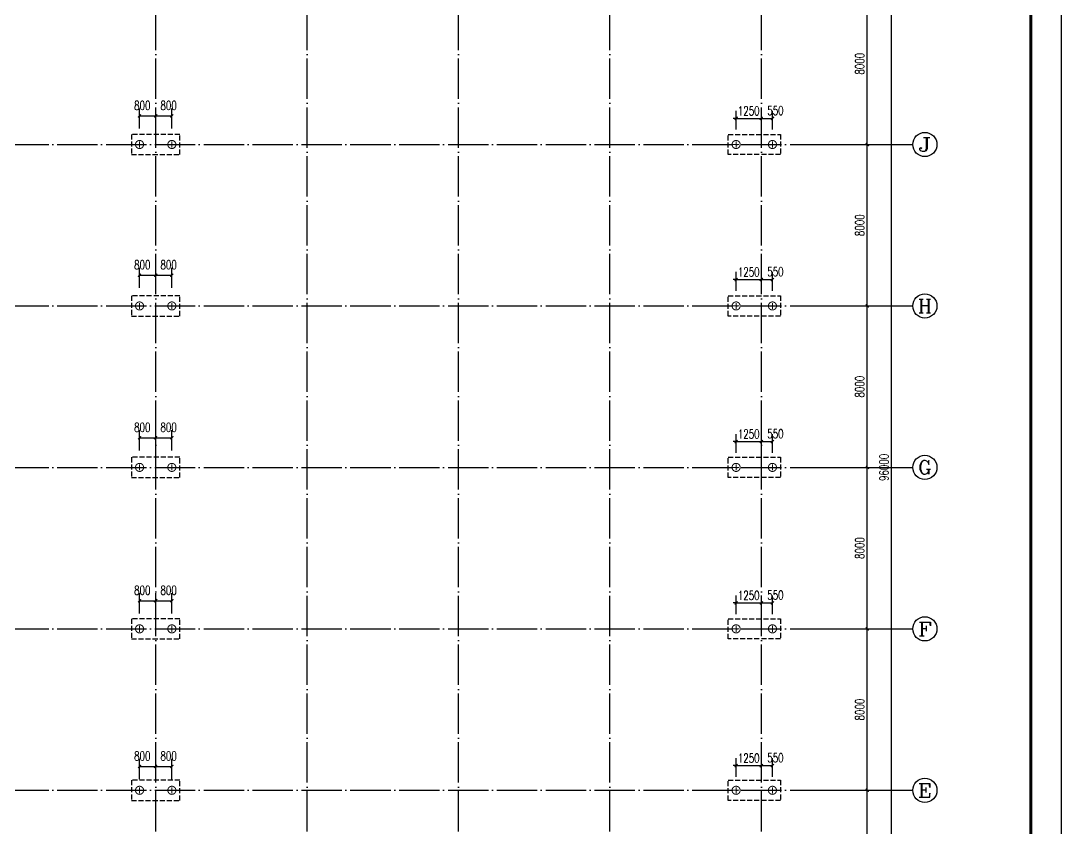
# Model space of a CAD drawing. Extents: x 14475413 to 15955882, y -732572 to -282951.
# Drawn here: x 14595721 to 14647255, y -546614 to -506607 of the extents above; entities that cross this region are included whole.
import ezdxf
from ezdxf.enums import TextEntityAlignment as Align

# ---------------------------------------------------------------- set-up
doc = ezdxf.new("R2010")
doc.units = 0
doc.header["$LTSCALE"] = 1000
doc.header["$MEASUREMENT"] = 0
for name, pattern in [('DASH', [0.35, 0.25, -0.1]), ('DOTE', [2.42, 2, -0.2, 0.02, -0.2]), ('Z', [36, 30, -2.5, 1, -2.5])]:
    doc.linetypes.add(name, pattern=pattern)
for name, color, linetype in [('1507', 6, 'Continuous'), ('AXIS', 3, 'Continuous'), ('AXIS_TEXT', 7, 'Continuous'), ('DOTE', 1, 'DOTE'), ('GRID', 253, 'Z'), ('PUB_DIM', 3, 'Continuous'), ('TK', 4, 'Continuous')]:
    doc.layers.add(name, color=color, linetype=linetype)
doc.styles.add('_TCH_AXIS', font='COMPLEX', dxfattribs={"bigfont": 'GBCBIG'})
doc.styles.add('_TCH_DIM_T3', font='SIMPLEX', dxfattribs={"width": 0.705882, "bigfont": 'GBCBIG'})
doc.styles.add('COMPLEX', font='COMPLEX')
doc.dimstyles.new('_TCH_ARCH&&150', dxfattribs={"dimtxt": 446.25, "dimasz": 150, "dimexe": 375, "dimexo": 450, "dimgap": 150, "dimtad": 1, "dimdec": 0, "dimzin": 0, "dimdsep": 46, "dimtxsty": '_TCH_DIM_T3', "dimblk": 'ARCHTICK', "dimcen": 0.09, "dimclrt": 7, "dimazin": 2, "dimtfac": 1, "dimtdec": 0, "dimtix": 1, "dimtmove": 2, "dimatfit": 3, "dimfxl": 0, "dimtolj": 1, "dimtzin": 0, "dimarcsym": 0})

# ---------------------------------------------------------------- blocks, each defined once
blk = doc.blocks.new('GeYuanFrame_40637263', base_point=(20.09, 4.53))
at = {"layer": 'TK'}
blk.add_lwpolyline([(20.09, 4.53), (20.09, 598.53), (1071.09, 598.53), (1071.09, 4.53)], close=True, dxfattribs=at)
at = {"layer": 'TK', "const_width": 1}
blk.add_lwpolyline([(45.09, 588.53), (1061.09, 588.53), (1061.09, 14.53), (45.09, 14.53)], close=True, dxfattribs=at)
blk = doc.blocks.new('_AXISO')
blk.add_circle((0, 0), 0.5)
at = {"layer": 'AXIS_TEXT', "style": 'COMPLEX', "width": 1.041667}
blk.add_attdef('A', text='', height=0.56, dxfattribs=at).set_placement((-0.25, -0.28), (0.25, -0.28), align=Align.FIT)
blk = doc.blocks.new('_ArchTick')
at = {"color": 0, "linetype": 'ByBlock', "const_width": 0.4}
blk.add_lwpolyline([(-0.5, -0.5), (0.5, 0.5)], dxfattribs=at)
blk = doc.blocks.new('*D1563')
at = {"layer": 'AXIS', "color": 0, "lineweight": -2}
for p, q in [((14634352, -480736), (14639227, -480736)), ((14638852, -576736), (14638852, -480736)), ((14634352, -576736), (14639227, -576736))]:
    blk.add_line(p, q, dxfattribs=at)
at = {"layer": 'Defpoints', "color": 0}
for p in [(14633902, -480736), (14638852, -480736), (14633902, -576736)]:
    blk.add_point(p, dxfattribs=at)
at = {"layer": 'AXIS', "color": 0, "lineweight": -2, "xscale": 150, "yscale": 150, "zscale": 150}
for p, rotation in [((14638852, -480736), 90), ((14638852, -576736), 270)]:
    blk.add_blockref('_ArchTick', p, dxfattribs=dict(at, rotation=rotation))
at = {"layer": 'AXIS', "color": 7, "insert": (14638479, -528736), "char_height": 446.2, "attachment_point": 5, "rotation": 90, "style": '_TCH_DIM_T3'}
blk.add_mtext('\\A1;96000', dxfattribs=at)
blk = doc.blocks.new('*D1567')
at = {"layer": 'AXIS', "color": 0, "lineweight": -2}
for p, q in [((14634352, -544736), (14638027, -544736)), ((14637652, -552736), (14637652, -544736)), ((14634352, -552736), (14638027, -552736))]:
    blk.add_line(p, q, dxfattribs=at)
at = {"layer": 'Defpoints', "color": 0}
for p in [(14633902, -544736), (14637652, -544736), (14633902, -552736)]:
    blk.add_point(p, dxfattribs=at)
at = {"layer": 'AXIS', "color": 0, "lineweight": -2, "xscale": 150, "yscale": 150, "zscale": 150}
for p, rotation in [((14637652, -544736), 90), ((14637652, -552736), 270)]:
    blk.add_blockref('_ArchTick', p, dxfattribs=dict(at, rotation=rotation))
at = {"layer": 'AXIS', "color": 7, "insert": (14637279, -548736), "char_height": 446.2, "attachment_point": 5, "rotation": 90, "style": '_TCH_DIM_T3'}
blk.add_mtext('\\A1;8000', dxfattribs=at)
blk = doc.blocks.new('*D1568')
at = {"layer": 'AXIS', "color": 0, "lineweight": -2}
for p, q in [((14634352, -536736), (14638027, -536736)), ((14637652, -544736), (14637652, -536736)), ((14634352, -544736), (14638027, -544736))]:
    blk.add_line(p, q, dxfattribs=at)
at = {"layer": 'Defpoints', "color": 0}
for p in [(14633902, -536736), (14637652, -536736), (14633902, -544736)]:
    blk.add_point(p, dxfattribs=at)
at = {"layer": 'AXIS', "color": 0, "lineweight": -2, "xscale": 150, "yscale": 150, "zscale": 150}
for p, rotation in [((14637652, -536736), 90), ((14637652, -544736), 270)]:
    blk.add_blockref('_ArchTick', p, dxfattribs=dict(at, rotation=rotation))
at = {"layer": 'AXIS', "color": 7, "insert": (14637279, -540736), "char_height": 446.2, "attachment_point": 5, "rotation": 90, "style": '_TCH_DIM_T3'}
blk.add_mtext('\\A1;8000', dxfattribs=at)
blk = doc.blocks.new('*D1569')
at = {"layer": 'AXIS', "color": 0, "lineweight": -2}
for p, q in [((14634352, -528736), (14638027, -528736)), ((14637652, -536736), (14637652, -528736)), ((14634352, -536736), (14638027, -536736))]:
    blk.add_line(p, q, dxfattribs=at)
at = {"layer": 'Defpoints', "color": 0}
for p in [(14633902, -528736), (14637652, -528736), (14633902, -536736)]:
    blk.add_point(p, dxfattribs=at)
at = {"layer": 'AXIS', "color": 0, "lineweight": -2, "xscale": 150, "yscale": 150, "zscale": 150}
for p, rotation in [((14637652, -528736), 90), ((14637652, -536736), 270)]:
    blk.add_blockref('_ArchTick', p, dxfattribs=dict(at, rotation=rotation))
at = {"layer": 'AXIS', "color": 7, "insert": (14637279, -532736), "char_height": 446.2, "attachment_point": 5, "rotation": 90, "style": '_TCH_DIM_T3'}
blk.add_mtext('\\A1;8000', dxfattribs=at)
blk = doc.blocks.new('*D1570')
at = {"layer": 'AXIS', "color": 0, "lineweight": -2}
for p, q in [((14634352, -520736), (14638027, -520736)), ((14637652, -528736), (14637652, -520736)), ((14634352, -528736), (14638027, -528736))]:
    blk.add_line(p, q, dxfattribs=at)
at = {"layer": 'Defpoints', "color": 0}
for p in [(14633902, -520736), (14637652, -520736), (14633902, -528736)]:
    blk.add_point(p, dxfattribs=at)
at = {"layer": 'AXIS', "color": 0, "lineweight": -2, "xscale": 150, "yscale": 150, "zscale": 150}
for p, rotation in [((14637652, -520736), 90), ((14637652, -528736), 270)]:
    blk.add_blockref('_ArchTick', p, dxfattribs=dict(at, rotation=rotation))
at = {"layer": 'AXIS', "color": 7, "insert": (14637279, -524736), "char_height": 446.2, "attachment_point": 5, "rotation": 90, "style": '_TCH_DIM_T3'}
blk.add_mtext('\\A1;8000', dxfattribs=at)
blk = doc.blocks.new('*D1571')
at = {"layer": 'AXIS', "color": 0, "lineweight": -2}
for p, q in [((14634352, -512736), (14638027, -512736)), ((14637652, -520736), (14637652, -512736)), ((14634352, -520736), (14638027, -520736))]:
    blk.add_line(p, q, dxfattribs=at)
at = {"layer": 'Defpoints', "color": 0}
for p in [(14633902, -512736), (14637652, -512736), (14633902, -520736)]:
    blk.add_point(p, dxfattribs=at)
at = {"layer": 'AXIS', "color": 0, "lineweight": -2, "xscale": 150, "yscale": 150, "zscale": 150}
for p, rotation in [((14637652, -512736), 90), ((14637652, -520736), 270)]:
    blk.add_blockref('_ArchTick', p, dxfattribs=dict(at, rotation=rotation))
at = {"layer": 'AXIS', "color": 7, "insert": (14637279, -516736), "char_height": 446.2, "attachment_point": 5, "rotation": 90, "style": '_TCH_DIM_T3'}
blk.add_mtext('\\A1;8000', dxfattribs=at)
blk = doc.blocks.new('*D1572')
at = {"layer": 'AXIS', "color": 0, "lineweight": -2}
for p, q in [((14634352, -504736), (14638027, -504736)), ((14637652, -512736), (14637652, -504736)), ((14634352, -512736), (14638027, -512736))]:
    blk.add_line(p, q, dxfattribs=at)
at = {"layer": 'Defpoints', "color": 0}
for p in [(14633902, -504736), (14637652, -504736), (14633902, -512736)]:
    blk.add_point(p, dxfattribs=at)
at = {"layer": 'AXIS', "color": 0, "lineweight": -2, "xscale": 150, "yscale": 150, "zscale": 150}
for p, rotation in [((14637652, -504736), 90), ((14637652, -512736), 270)]:
    blk.add_blockref('_ArchTick', p, dxfattribs=dict(at, rotation=rotation))
at = {"layer": 'AXIS', "color": 7, "insert": (14637279, -508736), "char_height": 446.2, "attachment_point": 5, "rotation": 90, "style": '_TCH_DIM_T3'}
blk.add_mtext('\\A1;8000', dxfattribs=at)
blk = doc.blocks.new('*D1631')
at = {"layer": 'Defpoints', "color": 0}
for p in [(14632402, -511442), (14631152, -512448), (14632402, -512448)]:
    blk.add_point(p, dxfattribs=at)
at = {"layer": 'PUB_DIM', "color": 0, "lineweight": -2}
for p, q in [((14631152, -511998), (14631152, -511067)), ((14632402, -511998), (14632402, -511067)), ((14631152, -511442), (14631002, -511442)), ((14631152, -511442), (14632402, -511442)), ((14632402, -511442), (14632552, -511442))]:
    blk.add_line(p, q, dxfattribs=at)
at = {"layer": 'PUB_DIM', "color": 0, "lineweight": -2, "xscale": 150, "yscale": 150, "zscale": 150}
blk.add_blockref('_ArchTick', (14631152, -511442), dxfattribs=at)
at = {"layer": 'PUB_DIM', "color": 0, "lineweight": -2, "xscale": 150, "yscale": 150, "zscale": 150, "rotation": 180}
blk.add_blockref('_ArchTick', (14632402, -511442), dxfattribs=at)
at = {"layer": 'PUB_DIM', "color": 7, "insert": (14631777, -511069), "char_height": 446.2, "attachment_point": 5, "style": '_TCH_DIM_T3'}
blk.add_mtext('\\A1;1250', dxfattribs=at)
blk = doc.blocks.new('*D1632')
at = {"layer": 'Defpoints', "color": 0}
for p in [(14632952, -511442), (14632402, -512448), (14632952, -512448)]:
    blk.add_point(p, dxfattribs=at)
at = {"layer": 'PUB_DIM', "color": 0, "lineweight": -2}
for p, q in [((14632402, -511998), (14632402, -511067)), ((14632952, -511998), (14632952, -511067)), ((14632402, -511442), (14632952, -511442))]:
    blk.add_line(p, q, dxfattribs=at)
at = {"layer": 'PUB_DIM', "color": 0, "lineweight": -2, "xscale": 150, "yscale": 150, "zscale": 150, "rotation": 180}
blk.add_blockref('_ArchTick', (14632402, -511442), dxfattribs=at)
at = {"layer": 'PUB_DIM', "color": 0, "lineweight": -2, "xscale": 150, "yscale": 150, "zscale": 150}
blk.add_blockref('_ArchTick', (14632952, -511442), dxfattribs=at)
at = {"layer": 'PUB_DIM', "color": 7, "insert": (14633100, -511053), "char_height": 446.2, "attachment_point": 5, "style": '_TCH_DIM_T3'}
blk.add_mtext('\\A1;550', dxfattribs=at)
blk = doc.blocks.new('*D1633')
at = {"layer": 'Defpoints', "color": 0}
for p in [(14632402, -519426), (14631152, -520432), (14632402, -520432)]:
    blk.add_point(p, dxfattribs=at)
at = {"layer": 'PUB_DIM', "color": 0, "lineweight": -2}
for p, q in [((14631152, -519426), (14631002, -519426)), ((14631152, -519982), (14631152, -519051)), ((14631152, -519426), (14632402, -519426)), ((14632402, -519982), (14632402, -519051)), ((14632402, -519426), (14632552, -519426))]:
    blk.add_line(p, q, dxfattribs=at)
at = {"layer": 'PUB_DIM', "color": 0, "lineweight": -2, "xscale": 150, "yscale": 150, "zscale": 150}
blk.add_blockref('_ArchTick', (14631152, -519426), dxfattribs=at)
at = {"layer": 'PUB_DIM', "color": 0, "lineweight": -2, "xscale": 150, "yscale": 150, "zscale": 150, "rotation": 180}
blk.add_blockref('_ArchTick', (14632402, -519426), dxfattribs=at)
at = {"layer": 'PUB_DIM', "color": 7, "insert": (14631777, -519053), "char_height": 446.2, "attachment_point": 5, "style": '_TCH_DIM_T3'}
blk.add_mtext('\\A1;1250', dxfattribs=at)
blk = doc.blocks.new('*D1634')
at = {"layer": 'Defpoints', "color": 0}
for p in [(14632952, -519426), (14632402, -520432), (14632952, -520432)]:
    blk.add_point(p, dxfattribs=at)
at = {"layer": 'PUB_DIM', "color": 0, "lineweight": -2}
for p, q in [((14632402, -519982), (14632402, -519051)), ((14632402, -519426), (14632952, -519426)), ((14632952, -519982), (14632952, -519051))]:
    blk.add_line(p, q, dxfattribs=at)
at = {"layer": 'PUB_DIM', "color": 0, "lineweight": -2, "xscale": 150, "yscale": 150, "zscale": 150, "rotation": 180}
blk.add_blockref('_ArchTick', (14632402, -519426), dxfattribs=at)
at = {"layer": 'PUB_DIM', "color": 0, "lineweight": -2, "xscale": 150, "yscale": 150, "zscale": 150}
blk.add_blockref('_ArchTick', (14632952, -519426), dxfattribs=at)
at = {"layer": 'PUB_DIM', "color": 7, "insert": (14633100, -519037), "char_height": 446.2, "attachment_point": 5, "style": '_TCH_DIM_T3'}
blk.add_mtext('\\A1;550', dxfattribs=at)
blk = doc.blocks.new('*D1635')
at = {"layer": 'Defpoints', "color": 0}
for p in [(14632402, -527457), (14631152, -528463), (14632402, -528463)]:
    blk.add_point(p, dxfattribs=at)
at = {"layer": 'PUB_DIM', "color": 0, "lineweight": -2}
for p, q in [((14631152, -528013), (14631152, -527082)), ((14632402, -528013), (14632402, -527082)), ((14631152, -527457), (14631002, -527457)), ((14631152, -527457), (14632402, -527457)), ((14632402, -527457), (14632552, -527457))]:
    blk.add_line(p, q, dxfattribs=at)
at = {"layer": 'PUB_DIM', "color": 0, "lineweight": -2, "xscale": 150, "yscale": 150, "zscale": 150}
blk.add_blockref('_ArchTick', (14631152, -527457), dxfattribs=at)
at = {"layer": 'PUB_DIM', "color": 0, "lineweight": -2, "xscale": 150, "yscale": 150, "zscale": 150, "rotation": 180}
blk.add_blockref('_ArchTick', (14632402, -527457), dxfattribs=at)
at = {"layer": 'PUB_DIM', "color": 7, "insert": (14631777, -527084), "char_height": 446.2, "attachment_point": 5, "style": '_TCH_DIM_T3'}
blk.add_mtext('\\A1;1250', dxfattribs=at)
blk = doc.blocks.new('*D1636')
at = {"layer": 'Defpoints', "color": 0}
for p in [(14632952, -527457), (14632402, -528463), (14632952, -528463)]:
    blk.add_point(p, dxfattribs=at)
at = {"layer": 'PUB_DIM', "color": 0, "lineweight": -2}
for p, q in [((14632402, -528013), (14632402, -527082)), ((14632952, -528013), (14632952, -527082)), ((14632402, -527457), (14632952, -527457))]:
    blk.add_line(p, q, dxfattribs=at)
at = {"layer": 'PUB_DIM', "color": 0, "lineweight": -2, "xscale": 150, "yscale": 150, "zscale": 150, "rotation": 180}
blk.add_blockref('_ArchTick', (14632402, -527457), dxfattribs=at)
at = {"layer": 'PUB_DIM', "color": 0, "lineweight": -2, "xscale": 150, "yscale": 150, "zscale": 150}
blk.add_blockref('_ArchTick', (14632952, -527457), dxfattribs=at)
at = {"layer": 'PUB_DIM', "color": 7, "insert": (14633100, -527068), "char_height": 446.2, "attachment_point": 5, "style": '_TCH_DIM_T3'}
blk.add_mtext('\\A1;550', dxfattribs=at)
blk = doc.blocks.new('*D1637')
at = {"layer": 'Defpoints', "color": 0}
for p in [(14632402, -535453), (14631152, -536459), (14632402, -536459)]:
    blk.add_point(p, dxfattribs=at)
at = {"layer": 'PUB_DIM', "color": 0, "lineweight": -2}
for p, q in [((14631152, -536009), (14631152, -535078)), ((14632402, -536009), (14632402, -535078)), ((14631152, -535453), (14631002, -535453)), ((14631152, -535453), (14632402, -535453)), ((14632402, -535453), (14632552, -535453))]:
    blk.add_line(p, q, dxfattribs=at)
at = {"layer": 'PUB_DIM', "color": 0, "lineweight": -2, "xscale": 150, "yscale": 150, "zscale": 150}
blk.add_blockref('_ArchTick', (14631152, -535453), dxfattribs=at)
at = {"layer": 'PUB_DIM', "color": 0, "lineweight": -2, "xscale": 150, "yscale": 150, "zscale": 150, "rotation": 180}
blk.add_blockref('_ArchTick', (14632402, -535453), dxfattribs=at)
at = {"layer": 'PUB_DIM', "color": 7, "insert": (14631777, -535080), "char_height": 446.2, "attachment_point": 5, "style": '_TCH_DIM_T3'}
blk.add_mtext('\\A1;1250', dxfattribs=at)
blk = doc.blocks.new('*D1638')
at = {"layer": 'Defpoints', "color": 0}
for p in [(14632952, -535453), (14632402, -536459), (14632952, -536459)]:
    blk.add_point(p, dxfattribs=at)
at = {"layer": 'PUB_DIM', "color": 0, "lineweight": -2}
for p, q in [((14632402, -536009), (14632402, -535078)), ((14632952, -536009), (14632952, -535078)), ((14632402, -535453), (14632952, -535453))]:
    blk.add_line(p, q, dxfattribs=at)
at = {"layer": 'PUB_DIM', "color": 0, "lineweight": -2, "xscale": 150, "yscale": 150, "zscale": 150, "rotation": 180}
blk.add_blockref('_ArchTick', (14632402, -535453), dxfattribs=at)
at = {"layer": 'PUB_DIM', "color": 0, "lineweight": -2, "xscale": 150, "yscale": 150, "zscale": 150}
blk.add_blockref('_ArchTick', (14632952, -535453), dxfattribs=at)
at = {"layer": 'PUB_DIM', "color": 7, "insert": (14633100, -535064), "char_height": 446.2, "attachment_point": 5, "style": '_TCH_DIM_T3'}
blk.add_mtext('\\A1;550', dxfattribs=at)
blk = doc.blocks.new('*D1639')
at = {"layer": 'Defpoints', "color": 0}
for p in [(14632402, -543514), (14631152, -544520), (14632402, -544520)]:
    blk.add_point(p, dxfattribs=at)
at = {"layer": 'PUB_DIM', "color": 0, "lineweight": -2}
for p, q in [((14631152, -544070), (14631152, -543139)), ((14632402, -544070), (14632402, -543139)), ((14631152, -543514), (14631002, -543514)), ((14631152, -543514), (14632402, -543514)), ((14632402, -543514), (14632552, -543514))]:
    blk.add_line(p, q, dxfattribs=at)
at = {"layer": 'PUB_DIM', "color": 0, "lineweight": -2, "xscale": 150, "yscale": 150, "zscale": 150}
blk.add_blockref('_ArchTick', (14631152, -543514), dxfattribs=at)
at = {"layer": 'PUB_DIM', "color": 0, "lineweight": -2, "xscale": 150, "yscale": 150, "zscale": 150, "rotation": 180}
blk.add_blockref('_ArchTick', (14632402, -543514), dxfattribs=at)
at = {"layer": 'PUB_DIM', "color": 7, "insert": (14631777, -543141), "char_height": 446.2, "attachment_point": 5, "style": '_TCH_DIM_T3'}
blk.add_mtext('\\A1;1250', dxfattribs=at)
blk = doc.blocks.new('*D1640')
at = {"layer": 'Defpoints', "color": 0}
for p in [(14632952, -543514), (14632402, -544520), (14632952, -544520)]:
    blk.add_point(p, dxfattribs=at)
at = {"layer": 'PUB_DIM', "color": 0, "lineweight": -2}
for p, q in [((14632402, -544070), (14632402, -543139)), ((14632952, -544070), (14632952, -543139)), ((14632402, -543514), (14632952, -543514))]:
    blk.add_line(p, q, dxfattribs=at)
at = {"layer": 'PUB_DIM', "color": 0, "lineweight": -2, "xscale": 150, "yscale": 150, "zscale": 150, "rotation": 180}
blk.add_blockref('_ArchTick', (14632402, -543514), dxfattribs=at)
at = {"layer": 'PUB_DIM', "color": 0, "lineweight": -2, "xscale": 150, "yscale": 150, "zscale": 150}
blk.add_blockref('_ArchTick', (14632952, -543514), dxfattribs=at)
at = {"layer": 'PUB_DIM', "color": 7, "insert": (14633100, -543125), "char_height": 446.2, "attachment_point": 5, "style": '_TCH_DIM_T3'}
blk.add_mtext('\\A1;550', dxfattribs=at)
blk = doc.blocks.new('*D1659')
at = {"layer": 'Defpoints', "color": 0}
for p in [(14602402, -511320), (14601602, -512401), (14602402, -512401)]:
    blk.add_point(p, dxfattribs=at)
at = {"layer": 'PUB_DIM', "color": 0, "lineweight": -2}
for p, q in [((14601602, -511951), (14601602, -510945)), ((14602402, -511951), (14602402, -510945)), ((14601602, -511320), (14602402, -511320))]:
    blk.add_line(p, q, dxfattribs=at)
at = {"layer": 'PUB_DIM', "color": 0, "lineweight": -2, "xscale": 150, "yscale": 150, "zscale": 150, "rotation": 180}
blk.add_blockref('_ArchTick', (14601602, -511320), dxfattribs=at)
at = {"layer": 'PUB_DIM', "color": 0, "lineweight": -2, "xscale": 150, "yscale": 150, "zscale": 150}
blk.add_blockref('_ArchTick', (14602402, -511320), dxfattribs=at)
at = {"layer": 'PUB_DIM', "color": 7, "insert": (14601739, -510803), "char_height": 446.2, "attachment_point": 5, "style": '_TCH_DIM_T3'}
blk.add_mtext('\\A1;800', dxfattribs=at)
blk = doc.blocks.new('*D1660')
at = {"layer": 'Defpoints', "color": 0}
for p in [(14603202, -511320), (14602402, -512401), (14603202, -512401)]:
    blk.add_point(p, dxfattribs=at)
at = {"layer": 'PUB_DIM', "color": 0, "lineweight": -2}
for p, q in [((14602402, -511951), (14602402, -510945)), ((14603202, -511951), (14603202, -510945)), ((14602402, -511320), (14603202, -511320))]:
    blk.add_line(p, q, dxfattribs=at)
at = {"layer": 'PUB_DIM', "color": 0, "lineweight": -2, "xscale": 150, "yscale": 150, "zscale": 150, "rotation": 180}
blk.add_blockref('_ArchTick', (14602402, -511320), dxfattribs=at)
at = {"layer": 'PUB_DIM', "color": 0, "lineweight": -2, "xscale": 150, "yscale": 150, "zscale": 150}
blk.add_blockref('_ArchTick', (14603202, -511320), dxfattribs=at)
at = {"layer": 'PUB_DIM', "color": 7, "insert": (14603043, -510803), "char_height": 446.2, "attachment_point": 5, "style": '_TCH_DIM_T3'}
blk.add_mtext('\\A1;800', dxfattribs=at)
blk = doc.blocks.new('*D1661')
at = {"layer": 'Defpoints', "color": 0}
for p in [(14602402, -519215), (14601602, -520295), (14602402, -520295)]:
    blk.add_point(p, dxfattribs=at)
at = {"layer": 'PUB_DIM', "color": 0, "lineweight": -2}
for p, q in [((14601602, -519845), (14601602, -518840)), ((14602402, -519845), (14602402, -518840)), ((14601602, -519215), (14602402, -519215))]:
    blk.add_line(p, q, dxfattribs=at)
at = {"layer": 'PUB_DIM', "color": 0, "lineweight": -2, "xscale": 150, "yscale": 150, "zscale": 150, "rotation": 180}
blk.add_blockref('_ArchTick', (14601602, -519215), dxfattribs=at)
at = {"layer": 'PUB_DIM', "color": 0, "lineweight": -2, "xscale": 150, "yscale": 150, "zscale": 150}
blk.add_blockref('_ArchTick', (14602402, -519215), dxfattribs=at)
at = {"layer": 'PUB_DIM', "color": 7, "insert": (14601739, -518697), "char_height": 446.2, "attachment_point": 5, "style": '_TCH_DIM_T3'}
blk.add_mtext('\\A1;800', dxfattribs=at)
blk = doc.blocks.new('*D1662')
at = {"layer": 'Defpoints', "color": 0}
for p in [(14603202, -519215), (14602402, -520295), (14603202, -520295)]:
    blk.add_point(p, dxfattribs=at)
at = {"layer": 'PUB_DIM', "color": 0, "lineweight": -2}
for p, q in [((14602402, -519845), (14602402, -518840)), ((14603202, -519845), (14603202, -518840)), ((14602402, -519215), (14603202, -519215))]:
    blk.add_line(p, q, dxfattribs=at)
at = {"layer": 'PUB_DIM', "color": 0, "lineweight": -2, "xscale": 150, "yscale": 150, "zscale": 150, "rotation": 180}
blk.add_blockref('_ArchTick', (14602402, -519215), dxfattribs=at)
at = {"layer": 'PUB_DIM', "color": 0, "lineweight": -2, "xscale": 150, "yscale": 150, "zscale": 150}
blk.add_blockref('_ArchTick', (14603202, -519215), dxfattribs=at)
at = {"layer": 'PUB_DIM', "color": 7, "insert": (14603043, -518697), "char_height": 446.2, "attachment_point": 5, "style": '_TCH_DIM_T3'}
blk.add_mtext('\\A1;800', dxfattribs=at)
blk = doc.blocks.new('*D1663')
at = {"layer": 'Defpoints', "color": 0}
for p in [(14602402, -527266), (14601602, -528346), (14602402, -528346)]:
    blk.add_point(p, dxfattribs=at)
at = {"layer": 'PUB_DIM', "color": 0, "lineweight": -2}
for p, q in [((14601602, -527896), (14601602, -526891)), ((14602402, -527896), (14602402, -526891)), ((14601602, -527266), (14602402, -527266))]:
    blk.add_line(p, q, dxfattribs=at)
at = {"layer": 'PUB_DIM', "color": 0, "lineweight": -2, "xscale": 150, "yscale": 150, "zscale": 150, "rotation": 180}
blk.add_blockref('_ArchTick', (14601602, -527266), dxfattribs=at)
at = {"layer": 'PUB_DIM', "color": 0, "lineweight": -2, "xscale": 150, "yscale": 150, "zscale": 150}
blk.add_blockref('_ArchTick', (14602402, -527266), dxfattribs=at)
at = {"layer": 'PUB_DIM', "color": 7, "insert": (14601739, -526748), "char_height": 446.2, "attachment_point": 5, "style": '_TCH_DIM_T3'}
blk.add_mtext('\\A1;800', dxfattribs=at)
blk = doc.blocks.new('*D1664')
at = {"layer": 'Defpoints', "color": 0}
for p in [(14603202, -527266), (14602402, -528346), (14603202, -528346)]:
    blk.add_point(p, dxfattribs=at)
at = {"layer": 'PUB_DIM', "color": 0, "lineweight": -2}
for p, q in [((14602402, -527896), (14602402, -526891)), ((14603202, -527896), (14603202, -526891)), ((14602402, -527266), (14603202, -527266))]:
    blk.add_line(p, q, dxfattribs=at)
at = {"layer": 'PUB_DIM', "color": 0, "lineweight": -2, "xscale": 150, "yscale": 150, "zscale": 150, "rotation": 180}
blk.add_blockref('_ArchTick', (14602402, -527266), dxfattribs=at)
at = {"layer": 'PUB_DIM', "color": 0, "lineweight": -2, "xscale": 150, "yscale": 150, "zscale": 150}
blk.add_blockref('_ArchTick', (14603202, -527266), dxfattribs=at)
at = {"layer": 'PUB_DIM', "color": 7, "insert": (14603043, -526748), "char_height": 446.2, "attachment_point": 5, "style": '_TCH_DIM_T3'}
blk.add_mtext('\\A1;800', dxfattribs=at)
blk = doc.blocks.new('*D1665')
at = {"layer": 'Defpoints', "color": 0}
for p in [(14602402, -535341), (14601602, -536421), (14602402, -536421)]:
    blk.add_point(p, dxfattribs=at)
at = {"layer": 'PUB_DIM', "color": 0, "lineweight": -2}
for p, q in [((14601602, -535971), (14601602, -534966)), ((14601602, -535341), (14602402, -535341)), ((14602402, -535971), (14602402, -534966))]:
    blk.add_line(p, q, dxfattribs=at)
at = {"layer": 'PUB_DIM', "color": 0, "lineweight": -2, "xscale": 150, "yscale": 150, "zscale": 150, "rotation": 180}
blk.add_blockref('_ArchTick', (14601602, -535341), dxfattribs=at)
at = {"layer": 'PUB_DIM', "color": 0, "lineweight": -2, "xscale": 150, "yscale": 150, "zscale": 150}
blk.add_blockref('_ArchTick', (14602402, -535341), dxfattribs=at)
at = {"layer": 'PUB_DIM', "color": 7, "insert": (14601739, -534823), "char_height": 446.2, "attachment_point": 5, "style": '_TCH_DIM_T3'}
blk.add_mtext('\\A1;800', dxfattribs=at)
blk = doc.blocks.new('*D1666')
at = {"layer": 'Defpoints', "color": 0}
for p in [(14603202, -535341), (14602402, -536421), (14603202, -536421)]:
    blk.add_point(p, dxfattribs=at)
at = {"layer": 'PUB_DIM', "color": 0, "lineweight": -2}
for p, q in [((14602402, -535971), (14602402, -534966)), ((14602402, -535341), (14603202, -535341)), ((14603202, -535971), (14603202, -534966))]:
    blk.add_line(p, q, dxfattribs=at)
at = {"layer": 'PUB_DIM', "color": 0, "lineweight": -2, "xscale": 150, "yscale": 150, "zscale": 150, "rotation": 180}
blk.add_blockref('_ArchTick', (14602402, -535341), dxfattribs=at)
at = {"layer": 'PUB_DIM', "color": 0, "lineweight": -2, "xscale": 150, "yscale": 150, "zscale": 150}
blk.add_blockref('_ArchTick', (14603202, -535341), dxfattribs=at)
at = {"layer": 'PUB_DIM', "color": 7, "insert": (14603043, -534823), "char_height": 446.2, "attachment_point": 5, "style": '_TCH_DIM_T3'}
blk.add_mtext('\\A1;800', dxfattribs=at)
blk = doc.blocks.new('*D1667')
at = {"layer": 'Defpoints', "color": 0}
for p in [(14602402, -543554), (14601602, -544635), (14602402, -544635)]:
    blk.add_point(p, dxfattribs=at)
at = {"layer": 'PUB_DIM', "color": 0, "lineweight": -2}
for p, q in [((14601602, -544185), (14601602, -543179)), ((14601602, -543554), (14602402, -543554)), ((14602402, -544185), (14602402, -543179))]:
    blk.add_line(p, q, dxfattribs=at)
at = {"layer": 'PUB_DIM', "color": 0, "lineweight": -2, "xscale": 150, "yscale": 150, "zscale": 150, "rotation": 180}
blk.add_blockref('_ArchTick', (14601602, -543554), dxfattribs=at)
at = {"layer": 'PUB_DIM', "color": 0, "lineweight": -2, "xscale": 150, "yscale": 150, "zscale": 150}
blk.add_blockref('_ArchTick', (14602402, -543554), dxfattribs=at)
at = {"layer": 'PUB_DIM', "color": 7, "insert": (14601739, -543037), "char_height": 446.2, "attachment_point": 5, "style": '_TCH_DIM_T3'}
blk.add_mtext('\\A1;800', dxfattribs=at)
blk = doc.blocks.new('*D1668')
at = {"layer": 'Defpoints', "color": 0}
for p in [(14603202, -543554), (14602402, -544635), (14603202, -544635)]:
    blk.add_point(p, dxfattribs=at)
at = {"layer": 'PUB_DIM', "color": 0, "lineweight": -2}
for p, q in [((14602402, -544185), (14602402, -543179)), ((14602402, -543554), (14603202, -543554)), ((14603202, -544185), (14603202, -543179))]:
    blk.add_line(p, q, dxfattribs=at)
at = {"layer": 'PUB_DIM', "color": 0, "lineweight": -2, "xscale": 150, "yscale": 150, "zscale": 150, "rotation": 180}
blk.add_blockref('_ArchTick', (14602402, -543554), dxfattribs=at)
at = {"layer": 'PUB_DIM', "color": 0, "lineweight": -2, "xscale": 150, "yscale": 150, "zscale": 150}
blk.add_blockref('_ArchTick', (14603202, -543554), dxfattribs=at)
at = {"layer": 'PUB_DIM', "color": 7, "insert": (14603043, -543037), "char_height": 446.2, "attachment_point": 5, "style": '_TCH_DIM_T3'}
blk.add_mtext('\\A1;800', dxfattribs=at)

msp = doc.modelspace()

# ---------------------------------------------------------------- linework, layer by layer
at = {"layer": '1507', "color": 6, "linetype": 'DASH', "const_width": 50}
for points in [[(14601802.4, -512735.7, 1), (14601402.4, -512735.7, 1)], [(14603402.4, -512735.7, 1), (14603002.4, -512735.7, 1)], [(14631352.4, -512735.7, 1), (14630952.4, -512735.7, 1)], [(14633152.4, -512735.7, 1), (14632752.4, -512735.7, 1)], [(14601802.4, -520735.7, 1), (14601402.4, -520735.7, 1)], [(14603402.4, -520735.7, 1), (14603002.4, -520735.7, 1)], [(14631352.4, -520735.7, 1), (14630952.4, -520735.7, 1)], [(14633152.4, -520735.7, 1), (14632752.4, -520735.7, 1)], [(14601802.4, -528735.7, 1), (14601402.4, -528735.7, 1)], [(14603402.4, -528735.7, 1), (14603002.4, -528735.7, 1)], [(14631352.4, -528735.7, 1), (14630952.4, -528735.7, 1)], [(14633152.4, -528735.7, 1), (14632752.4, -528735.7, 1)], [(14601802.4, -536735.7, 1), (14601402.4, -536735.7, 1)], [(14603402.4, -536735.7, 1), (14603002.4, -536735.7, 1)], [(14631352.4, -536735.7, 1), (14630952.4, -536735.7, 1)], [(14633152.4, -536735.7, 1), (14632752.4, -536735.7, 1)], [(14601802.4, -544735.7, 1), (14601402.4, -544735.7, 1)], [(14603402.4, -544735.7, 1), (14603002.4, -544735.7, 1)], [(14631352.4, -544735.7, 1), (14630952.4, -544735.7, 1)], [(14633152.4, -544735.7, 1), (14632752.4, -544735.7, 1)]]:
    msp.add_lwpolyline(points, format="xyb", close=True, dxfattribs=at)
for points in [[(14601752.4, -512735.7), (14601452.4, -512735.7)], [(14601602.4, -512885.7), (14601602.4, -512585.7)], [(14603352.4, -512735.7), (14603052.4, -512735.7)], [(14603202.4, -512885.7), (14603202.4, -512585.7)], [(14631302.4, -512735.7), (14631002.4, -512735.7)], [(14631152.4, -512585.7), (14631152.4, -512885.7)], [(14633102.4, -512735.7), (14632802.4, -512735.7)], [(14632952.4, -512585.7), (14632952.4, -512885.7)], [(14601752.4, -520735.7), (14601452.4, -520735.7)], [(14601602.4, -520885.7), (14601602.4, -520585.7)], [(14603352.4, -520735.7), (14603052.4, -520735.7)], [(14603202.4, -520885.7), (14603202.4, -520585.7)], [(14631302.4, -520735.7), (14631002.4, -520735.7)], [(14631152.4, -520585.7), (14631152.4, -520885.7)], [(14633102.4, -520735.7), (14632802.4, -520735.7)], [(14632952.4, -520585.7), (14632952.4, -520885.7)], [(14601752.4, -528735.7), (14601452.4, -528735.7)], [(14601602.4, -528885.7), (14601602.4, -528585.7)], [(14603352.4, -528735.7), (14603052.4, -528735.7)], [(14603202.4, -528885.7), (14603202.4, -528585.7)], [(14631302.4, -528735.7), (14631002.4, -528735.7)], [(14631152.4, -528585.7), (14631152.4, -528885.7)], [(14633102.4, -528735.7), (14632802.4, -528735.7)], [(14632952.4, -528585.7), (14632952.4, -528885.7)], [(14601752.4, -536735.7), (14601452.4, -536735.7)], [(14601602.4, -536885.7), (14601602.4, -536585.7)], [(14603352.4, -536735.7), (14603052.4, -536735.7)], [(14603202.4, -536885.7), (14603202.4, -536585.7)], [(14631302.4, -536735.7), (14631002.4, -536735.7)], [(14631152.4, -536585.7), (14631152.4, -536885.7)], [(14633102.4, -536735.7), (14632802.4, -536735.7)], [(14632952.4, -536585.7), (14632952.4, -536885.7)], [(14601602.4, -544885.7), (14601602.4, -544585.7)], [(14603202.4, -544885.7), (14603202.4, -544585.7)], [(14631152.4, -544585.7), (14631152.4, -544885.7)], [(14632952.4, -544585.7), (14632952.4, -544885.7)], [(14601752.4, -544735.7), (14601452.4, -544735.7)], [(14603352.4, -544735.7), (14603052.4, -544735.7)], [(14631302.4, -544735.7), (14631002.4, -544735.7)], [(14633102.4, -544735.7), (14632802.4, -544735.7)]]:
    msp.add_lwpolyline(points, dxfattribs=at)
at = {"layer": 'AXIS'}
for p, q in [((14633902.4, -512735.7), (14639902.4, -512735.7)), ((14633902.4, -520735.7), (14639902.4, -520735.7)), ((14633902.4, -528735.7), (14639902.4, -528735.7)), ((14633902.4, -536735.7), (14639902.4, -536735.7)), ((14633902.4, -544735.7), (14639902.4, -544735.7))]:
    msp.add_line(p, q, dxfattribs=at)
at = {"layer": 'DOTE'}
for p, q in [((14602402.4, -578235.7), (14602402.4, -479235.7)), ((14609902.4, -578235.7), (14609902.4, -479235.7)), ((14617402.4, -578235.7), (14617402.4, -479235.7)), ((14624902.4, -578235.7), (14624902.4, -479235.7)), ((14632402.4, -578235.7), (14632402.4, -479235.7)), ((14570902.4, -512735.7), (14633902.4, -512735.7)), ((14570902.4, -520735.7), (14633902.4, -520735.7)), ((14570902.4, -528735.7), (14633902.4, -528735.7)), ((14570902.4, -536735.7), (14633902.4, -536735.7)), ((14570902.4, -544735.7), (14633902.4, -544735.7))]:
    msp.add_line(p, q, dxfattribs=at)
at = {"layer": 'GRID', "linetype": 'DASH'}
for p, q in [((14603602.4, -512235.7), (14601202.4, -512235.7)), ((14601202.4, -512235.7), (14601202.4, -513235.7)), ((14603602.4, -513235.7), (14603602.4, -512235.7)), ((14601202.4, -513235.7), (14603602.4, -513235.7)), ((14603602.4, -520235.7), (14601202.4, -520235.7)), ((14601202.4, -520235.7), (14601202.4, -521235.7)), ((14603602.4, -521235.7), (14603602.4, -520235.7)), ((14601202.4, -521235.7), (14603602.4, -521235.7)), ((14603602.4, -528235.7), (14601202.4, -528235.7)), ((14601202.4, -528235.7), (14601202.4, -529235.7)), ((14603602.4, -529235.7), (14603602.4, -528235.7)), ((14601202.4, -529235.7), (14603602.4, -529235.7)), ((14603602.4, -536235.7), (14601202.4, -536235.7)), ((14601202.4, -536235.7), (14601202.4, -537235.7)), ((14603602.4, -537235.7), (14603602.4, -536235.7)), ((14601202.4, -537235.7), (14603602.4, -537235.7)), ((14603602.4, -544235.7), (14601202.4, -544235.7)), ((14601202.4, -544235.7), (14601202.4, -545235.7)), ((14603602.4, -545235.7), (14603602.4, -544235.7)), ((14601202.4, -545235.7), (14603602.4, -545235.7))]:
    msp.add_line(p, q, dxfattribs=at)
for points in [[(14633352.4, -513235.7), (14630752.4, -513235.7), (14630752.4, -512235.7), (14633352.4, -512235.7), (14633352.4, -513235.7)], [(14633352.4, -521235.7), (14630752.4, -521235.7), (14630752.4, -520235.7), (14633352.4, -520235.7), (14633352.4, -521235.7)], [(14633352.4, -529235.7), (14630752.4, -529235.7), (14630752.4, -528235.7), (14633352.4, -528235.7), (14633352.4, -529235.7)], [(14633352.4, -537235.7), (14630752.4, -537235.7), (14630752.4, -536235.7), (14633352.4, -536235.7), (14633352.4, -537235.7)], [(14633352.4, -545235.7), (14630752.4, -545235.7), (14630752.4, -544235.7), (14633352.4, -544235.7), (14633352.4, -545235.7)]]:
    msp.add_lwpolyline(points, dxfattribs=at)

# ---------------------------------------------------------------- block references
at = {"xscale": 150, "yscale": 150, "zscale": 150, "rotation": 270}
msp.add_blockref('GeYuanFrame_40637263', (14558154.7, -466600), dxfattribs=at)
at = {"layer": 'AXIS'}
ref = msp.add_blockref('_AXISO', (14640502.4, -512735.7), dxfattribs=dict(at, xscale=1200, yscale=1200, zscale=1200))
ref.add_attrib('A', 'J', dxfattribs={"layer": 'AXIS_TEXT', "ltscale": 0.5, "height": 678.8, "style": '_TCH_AXIS', "width": 1.909091}).set_placement((14640163, -513075.1), (14640841.8, -513075.1), align=Align.FIT)
ref = msp.add_blockref('_AXISO', (14640502.4, -520735.7), dxfattribs=dict(at, xscale=1200, yscale=1200, zscale=1200))
ref.add_attrib('A', 'H', dxfattribs={"layer": 'AXIS_TEXT', "ltscale": 0.5, "height": 678.8, "style": '_TCH_AXIS', "width": 1.05}).set_placement((14640163, -521075.1), (14640841.8, -521075.1), align=Align.FIT)
ref = msp.add_blockref('_AXISO', (14640502.4, -528735.7), dxfattribs=dict(at, xscale=1200, yscale=1200, zscale=1200))
ref.add_attrib('A', 'G', dxfattribs={"layer": 'AXIS_TEXT', "ltscale": 0.5, "height": 678.8, "style": '_TCH_AXIS', "width": 1.166667}).set_placement((14640163, -529075.1), (14640841.8, -529075.1), align=Align.FIT)
ref = msp.add_blockref('_AXISO', (14640502.4, -536735.7), dxfattribs=dict(at, xscale=1200, yscale=1200, zscale=1200))
ref.add_attrib('A', 'F', dxfattribs={"layer": 'AXIS_TEXT', "ltscale": 0.5, "height": 678.8, "style": '_TCH_AXIS', "width": 1.3125}).set_placement((14640163, -537075.1), (14640841.8, -537075.1), align=Align.FIT)
ref = msp.add_blockref('_AXISO', (14640502.4, -544735.7), dxfattribs=dict(at, xscale=1200, yscale=1200, zscale=1200))
ref.add_attrib('A', 'E', dxfattribs={"layer": 'AXIS_TEXT', "ltscale": 0.5, "height": 678.8, "style": '_TCH_AXIS', "width": 1.3125}).set_placement((14640163, -545075.1), (14640841.8, -545075.1), align=Align.FIT)

# ---------------------------------------------------------------- dimensions: what is measured, and where the dimension line sits
for p1, p2, distance, text, picture, middle in [((14633902.4, -576735.7), (14633902.4, -480735.7), -4950, '96000', '*D1563', (14638479.3, -528735.7)), ((14633902.4, -512735.7), (14633902.4, -504735.7), -3750, '8000', '*D1572', (14637279.3, -508735.7)), ((14633902.4, -520735.7), (14633902.4, -512735.7), -3750, '8000', '*D1571', (14637279.3, -516735.7)), ((14633902.4, -528735.7), (14633902.4, -520735.7), -3750, '8000', '*D1570', (14637279.3, -524735.7)), ((14633902.4, -536735.7), (14633902.4, -528735.7), -3750, '8000', '*D1569', (14637279.3, -532735.7)), ((14633902.4, -544735.7), (14633902.4, -536735.7), -3750, '8000', '*D1568', (14637279.3, -540735.7)), ((14633902.4, -552735.7), (14633902.4, -544735.7), -3750, '8000', '*D1567', (14637279.3, -548735.7))]:
    dim = msp.add_aligned_dim(p1=p1, p2=p2, distance=distance, text=text, dimstyle='_TCH_ARCH&&150', dxfattribs=at)
    dim.commit()
    dim.dimension.update_dxf_attribs({"geometry": picture, "text_midpoint": middle})
at = {"layer": 'PUB_DIM'}
for base, p1, p2, text, picture, middle in [((14602402.4, -511320.2), (14601602.4, -512400.7), (14602402.4, -512400.7), '800', '*D1659', (14601738.8, -510802.7)), ((14603202.4, -511320.2), (14602402.4, -512400.7), (14603202.4, -512400.7), '800', '*D1660', (14603043.5, -510802.7)), ((14632952.4, -511442), (14632402.4, -512448.2), (14632952.4, -512448.2), '550', '*D1632', (14633099.8, -511053.3)), ((14602402.4, -519214.6), (14601602.4, -520295.2), (14602402.4, -520295.2), '800', '*D1661', (14601738.8, -518697.1)), ((14603202.4, -519214.6), (14602402.4, -520295.2), (14603202.4, -520295.2), '800', '*D1662', (14603043.5, -518697.1)), ((14632952.4, -519426), (14632402.4, -520432.1), (14632952.4, -520432.1), '550', '*D1634', (14633099.8, -519037.2)), ((14602402.4, -527265.7), (14601602.4, -528346.2), (14602402.4, -528346.2), '800', '*D1663', (14601738.8, -526748.2)), ((14603202.4, -527265.7), (14602402.4, -528346.2), (14603202.4, -528346.2), '800', '*D1664', (14603043.5, -526748.2)), ((14632952.4, -527456.8), (14632402.4, -528463), (14632952.4, -528463), '550', '*D1636', (14633099.8, -527068)), ((14602402.4, -535340.9), (14601602.4, -536421.5), (14602402.4, -536421.5), '800', '*D1665', (14601738.8, -534823.4)), ((14603202.4, -535340.9), (14602402.4, -536421.5), (14603202.4, -536421.5), '800', '*D1666', (14603043.5, -534823.4)), ((14632952.4, -535453), (14632402.4, -536459.2), (14632952.4, -536459.2), '550', '*D1638', (14633099.8, -535064.3)), ((14602402.4, -543554), (14601602.4, -544634.6), (14602402.4, -544634.6), '800', '*D1667', (14601738.8, -543036.5)), ((14603202.4, -543554), (14602402.4, -544634.6), (14603202.4, -544634.6), '800', '*D1668', (14603043.5, -543036.5)), ((14632952.4, -543514), (14632402.4, -544520.2), (14632952.4, -544520.2), '550', '*D1640', (14633099.8, -543125.2))]:
    dim = msp.add_linear_dim(base=base, p1=p1, p2=p2, angle=0, text=text, dimstyle='_TCH_ARCH&&150', dxfattribs=at)
    dim.commit()
    dim.dimension.update_dxf_attribs({"geometry": picture, "text_midpoint": middle, "dimtype": 161})
for p1, p2, picture, middle in [((14631152.4, -512448.2), (14632402.4, -512448.2), '*D1631', (14631777.4, -511068.9)), ((14631152.4, -520432.1), (14632402.4, -520432.1), '*D1633', (14631777.4, -519052.8)), ((14631152.4, -528463), (14632402.4, -528463), '*D1635', (14631777.4, -527083.7)), ((14631152.4, -536459.2), (14632402.4, -536459.2), '*D1637', (14631777.4, -535079.9)), ((14631152.4, -544520.2), (14632402.4, -544520.2), '*D1639', (14631777.4, -543140.9))]:
    dim = msp.add_aligned_dim(p1=p1, p2=p2, distance=1006.2, text='1250', dimstyle='_TCH_ARCH&&150', dxfattribs=at)
    dim.commit()
    dim.dimension.update_dxf_attribs({"geometry": picture, "text_midpoint": middle})

doc.saveas('drawing.dxf')
